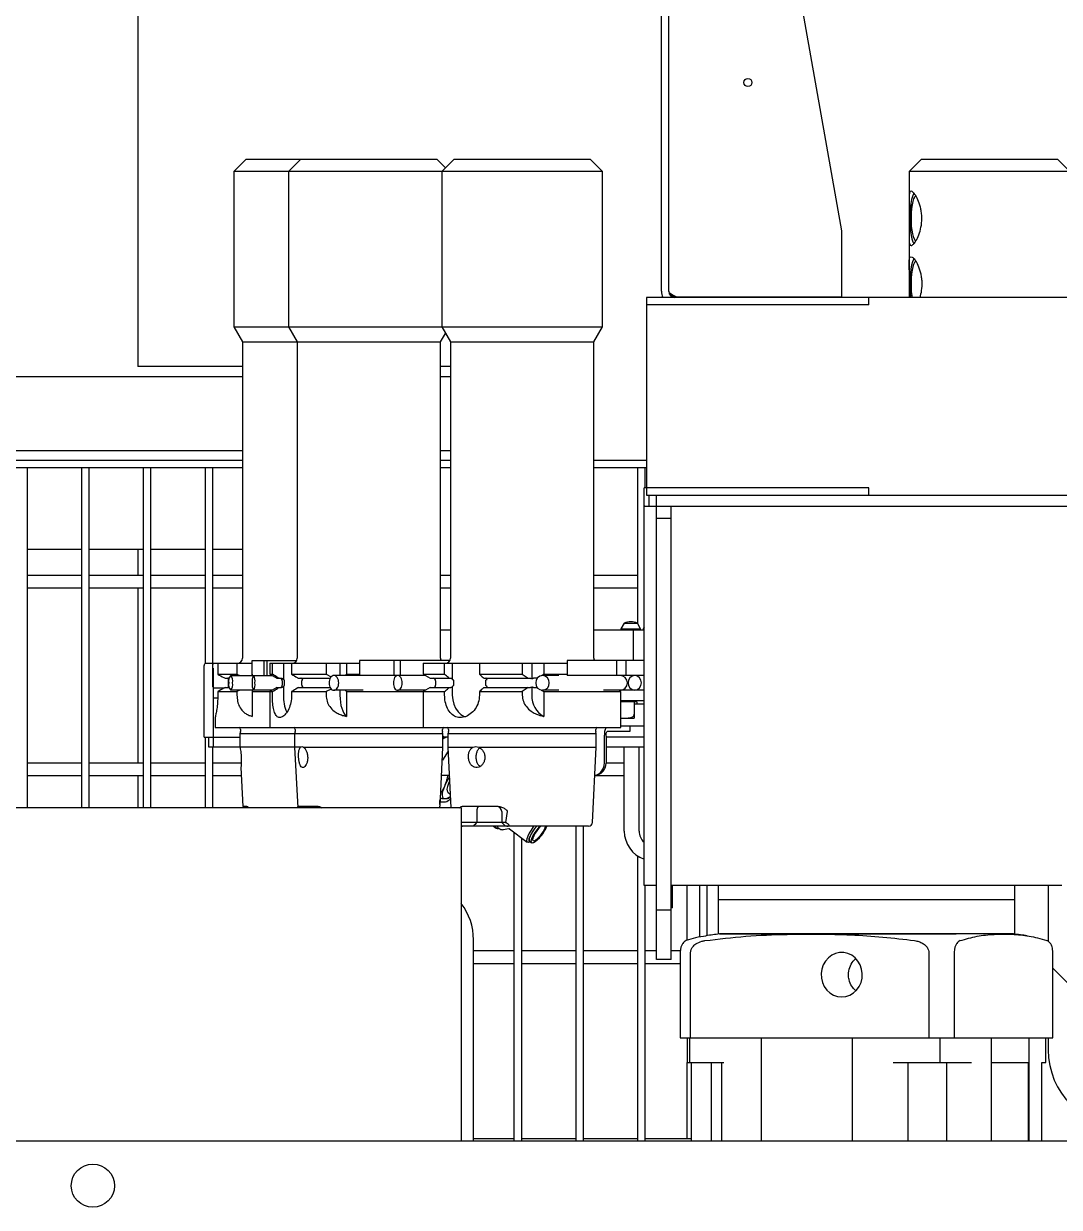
# Model space of a CAD drawing. Header units: inches. Extents: x -347369 to -260369, y 119522 to 149869.
# Drawn here: x -325103.1 to -324684.1, y 137090.4 to 137569.5 of the extents above; entities that cross this region are included whole.
import ezdxf

# ---------------------------------------------------------------- set-up
doc = ezdxf.new("R2010")
doc.units = ezdxf.units.IN
doc.header["$LTSCALE"] = 300
doc.layers.add('MACCHINA', color=40, linetype='Continuous')
doc.layers.add('QUOTE', color=7, linetype='Continuous')

# ---------------------------------------------------------------- blocks, each defined once
blk = doc.blocks.new('A$C27be3406')
at = {"layer": 'MACCHINA'}
for p, q in [((538.5, -1538.5), (538.5, -1282)), ((541.5, -1538.5), (541.5, -1282)), ((611.5, -1514), (576.89, -1317.7)), ((326.74, -1387.5), (326.74, -1569)), ((370.5, -1485), (365.5, -1490)), ((370.5, -1485), (447.63, -1485)), ((392.63, -1485), (387.63, -1490)), ((451.14, -1488.51), (447.63, -1485)), ((454.65, -1485), (449.65, -1490)), ((454.65, -1485), (509.65, -1485)), ((514.65, -1490), (509.65, -1485)), ((643.73, -1485), (638.73, -1490)), ((643.73, -1485), (698.73, -1485)), ((703.73, -1490), (698.73, -1485)), ((365.5, -1490), (365.5, -1552.94)), ((514.65, -1490), (365.5, -1490)), ((387.63, -1490), (387.63, -1552.94)), ((449.65, -1490), (449.65, -1552.94)), ((514.65, -1552.94), (514.65, -1490)), ((638.73, -1490), (638.73, -1541)), ((703.73, -1490), (638.73, -1490)), ((611.5, -1540.7), (611.5, -1514)), ((532.5, -1541), (532.5, -1621)), ((832.5, -1541), (532.5, -1541)), ((544.5, -1540.7), (611.5, -1540.7)), ((604.27, -1541), (604.27, -1540.7)), ((622.5, -1544), (622.5, -1541)), ((622.5, -1544), (532.5, -1544)), ((365.5, -1552.94), (369, -1559)), ((365.5, -1552.94), (514.65, -1552.94)), ((387.63, -1552.94), (391.13, -1559)), ((449.13, -1559), (451.14, -1555.52)), ((449.65, -1552.94), (453.15, -1559)), ((511.15, -1559), (514.65, -1552.94)), ((369, -1559), (369, -1687)), ((369, -1559), (449.13, -1559)), ((391.13, -1559), (391.13, -1687)), ((449.13, -1687), (449.13, -1559)), ((453.15, -1559), (453.15, -1687)), ((453.15, -1559), (511.15, -1559)), ((511.15, -1687), (511.15, -1559)), ((369, -1569), (326.74, -1569)), ((453.15, -1569), (449.13, -1569)), ((-116.5, -1573), (369, -1573)), ((449.13, -1573), (453.15, -1573)), ((-116.5, -1603), (369, -1603)), ((449.13, -1603), (453.15, -1603)), ((369, -1607), (-116.5, -1607)), ((453.15, -1607), (449.13, -1607)), ((532.5, -1607), (511.15, -1607)), ((369, -1610), (-116.5, -1610)), ((282, -1747.5), (282, -1610)), ((304, -1747.5), (304, -1610)), ((307, -1747.5), (307, -1610)), ((329, -1747.5), (329, -1610)), ((332, -1747.5), (332, -1610)), ((354, -1689.04), (354, -1610)), ((357, -1689), (357, -1610)), ((453.15, -1610), (449.13, -1610)), ((532.5, -1610), (511.15, -1610)), ((529, -1673.13), (529, -1610)), ((532, -1618), (532, -1610)), ((622.5, -1618), (531.5, -1618)), ((531.5, -1779), (531.5, -1618)), ((622.5, -1621), (622.5, -1618)), ((532.5, -1621), (832.5, -1621)), ((533.5, -1625.5), (533.5, -1621)), ((536.5, -1809), (536.5, -1621)), ((531.87, -1625.5), (531.5, -1625.56)), ((531.87, -1625.5), (711.13, -1625.5)), ((542.5, -1809), (542.5, -1625.5)), ((542.5, -1630.5), (536.5, -1630.5)), ((304, -1643), (282, -1643)), ((329, -1643), (307, -1643)), ((326.74, -1643), (326.74, -1653.5)), ((354, -1643), (332, -1643)), ((369, -1643), (357, -1643)), ((304, -1653.5), (282, -1653.5)), ((329, -1653.5), (307, -1653.5)), ((354, -1653.5), (332, -1653.5)), ((369, -1653.5), (357, -1653.5)), ((453.15, -1653.5), (449.13, -1653.5)), ((529, -1653.5), (511.15, -1653.5)), ((282, -1658.5), (304, -1658.5)), ((307, -1658.5), (329, -1658.5)), ((326.74, -1658.5), (326.74, -1729.5)), ((332, -1658.5), (354, -1658.5)), ((357, -1658.5), (369, -1658.5)), ((449.13, -1658.5), (453.15, -1658.5)), ((511.15, -1658.5), (529, -1658.5)), ((449.13, -1675.5), (453.15, -1675.5)), ((511.15, -1675.5), (531.5, -1675.5)), ((523.43, -1672.76), (522.11, -1675.05)), ((522.11, -1675.05), (522.11, -1675.5)), ((522.11, -1675.05), (530.11, -1675.05)), ((523.43, -1672.76), (528.79, -1672.76)), ((527.09, -1675.5), (527.09, -1688)), ((530.11, -1675.05), (528.79, -1672.76)), ((530.11, -1675.5), (530.11, -1675.05)), ((531.5, -1674.44), (531.15, -1675.05)), ((531.15, -1675.05), (531.15, -1675.5)), ((531.15, -1675.05), (531.5, -1675.05)), ((353.51, -1719), (353.51, -1691)), ((354.11, -1689), (373, -1689)), ((357.32, -1689), (356.84, -1689.5)), ((356.84, -1689.5), (356.84, -1698.5)), ((357.32, -1723), (357.32, -1691)), ((359.03, -1689), (359.03, -1693.48)), ((366.78, -1689), (366.78, -1693.48)), ((373, -1694), (373, -1688)), ((373, -1688), (390.87, -1688)), ((377.67, -1688), (377.67, -1694)), ((378.86, -1688), (378.86, -1694)), ((380.13, -1689), (380.13, -1693.48)), ((380.13, -1689), (416.36, -1689)), ((381.11, -1693.48), (381.11, -1689)), ((385.6, -1689), (385.6, -1695.57)), ((388.92, -1689), (388.92, -1693.48)), ((402.85, -1689), (402.85, -1693.48)), ((408.46, -1689), (408.46, -1694)), ((411.16, -1689), (411.16, -1693.48)), ((416.36, -1688), (416.36, -1694)), ((452.88, -1688), (416.36, -1688)), ((430.24, -1688), (430.24, -1694)), ((432.78, -1688), (432.78, -1694)), ((442.15, -1689), (442.15, -1693.48)), ((442.15, -1689), (500.35, -1689)), ((450.81, -1693.48), (450.81, -1689)), ((453.91, -1689), (453.91, -1695.57)), ((464.89, -1689), (464.89, -1693.48)), ((482.23, -1689), (482.23, -1693.48)), ((486.11, -1689), (486.11, -1695.36)), ((490.98, -1689), (490.98, -1693.48)), ((500.35, -1688), (500.35, -1694)), ((531.5, -1688), (500.35, -1688)), ((520.29, -1688), (520.29, -1694)), ((524.07, -1688), (524.07, -1694)), ((359.03, -1693.48), (366.78, -1693.48)), ((361.96, -1695.12), (363.67, -1695.12)), ((363.31, -1698.85), (363.31, -1695.15)), ((364.28, -1694), (381.03, -1694)), ((366.78, -1693.48), (367.96, -1694)), ((380.13, -1693.48), (382.98, -1695.12)), ((380.13, -1693.48), (381.11, -1693.48)), ((382.98, -1695.12), (384.82, -1695.12)), ((388.92, -1693.48), (402.85, -1693.48)), ((391.56, -1695.12), (404.47, -1695.12)), ((402.85, -1693.48), (404.97, -1694.52)), ((443.05, -1694), (406, -1694)), ((411.16, -1693.48), (416.36, -1693.48)), ((442.15, -1693.48), (445, -1695.12)), ((442.15, -1693.48), (450.81, -1693.48)), ((445, -1695.12), (453.38, -1695.12)), ((464.89, -1693.48), (482.23, -1693.48)), ((466.71, -1695.12), (485.55, -1695.12)), ((482.23, -1693.48), (484.56, -1695.12)), ((488.26, -1695.12), (486.82, -1695.12)), ((488.44, -1694.9), (488.05, -1695.12)), ((497.07, -1694), (490.41, -1694)), ((490.98, -1693.48), (500.35, -1693.48)), ((531.5, -1694), (500.35, -1694)), ((356.84, -1698.5), (357.32, -1699)), ((357.32, -1699), (361.73, -1699)), ((359.03, -1700.52), (359.03, -1702)), ((359.03, -1700.52), (366.78, -1700.52)), ((361.96, -1698.88), (363.67, -1698.88)), ((363.5, -1697), (363.5, -1696.99)), ((381.03, -1700), (364.28, -1700)), ((365.05, -1697), (365.05, -1696.99)), ((367.96, -1700), (366.78, -1700.52)), ((366.78, -1700.52), (366.78, -1702)), ((372.94, -1697), (372.94, -1696.99)), ((373, -1700.52), (373, -1710.56)), ((373, -1700.52), (381.11, -1700.52)), ((374.05, -1697), (374.05, -1696.99)), ((382.98, -1698.88), (380.13, -1700.52)), ((380.13, -1700.52), (380.13, -1715)), ((381.11, -1702), (381.11, -1700.52)), ((382.98, -1698.88), (384.82, -1698.88)), ((385.13, -1696.12), (385.13, -1697.88)), ((385.6, -1698.43), (385.6, -1702)), ((385.9, -1696.12), (385.9, -1697.88)), ((388.92, -1700.52), (388.92, -1702)), ((388.92, -1700.52), (402.85, -1700.52)), ((391.56, -1698.88), (404.47, -1698.88)), ((393.1, -1697.88), (393.1, -1696.12)), ((404.97, -1699.48), (402.85, -1700.52)), ((402.85, -1700.52), (402.85, -1702)), ((404.05, -1697), (404.05, -1696.99)), ((417.9, -1700), (406, -1700)), ((407.96, -1697), (407.96, -1696.99)), ((408.46, -1700), (408.46, -1702)), ((411.16, -1700.52), (411.16, -1710.56)), ((411.16, -1700.52), (450.81, -1700.52)), ((430.06, -1697), (430.06, -1696.99)), ((443.05, -1700), (431.84, -1700)), ((433.62, -1697), (433.62, -1696.99)), ((445, -1698.88), (442.15, -1700.52)), ((442.15, -1700.52), (442.15, -1715)), ((445, -1698.88), (453.38, -1698.88)), ((447.15, -1696.12), (447.15, -1697.88)), ((450.81, -1702), (450.81, -1700.52)), ((453.91, -1698.43), (453.91, -1702)), ((454.46, -1696.12), (454.46, -1697.88)), ((464.89, -1700.52), (464.89, -1702)), ((464.89, -1700.52), (482.23, -1700.52)), ((466.71, -1698.88), (485.55, -1698.88)), ((467.45, -1697.88), (467.45, -1696.12)), ((484.56, -1698.88), (482.23, -1700.52)), ((482.23, -1700.52), (482.23, -1702)), ((486.11, -1698.64), (486.11, -1702)), ((486.82, -1698.88), (488.26, -1698.88)), ((487.66, -1697), (487.66, -1696.99)), ((488.05, -1698.88), (488.47, -1699.11)), ((497.07, -1700), (490.41, -1700)), ((490.98, -1700.52), (490.98, -1710.56)), ((490.98, -1700.52), (522.15, -1700.52)), ((493.16, -1697), (493.16, -1696.99)), ((531.5, -1700), (515.14, -1700)), ((522.15, -1700.52), (521.25, -1700)), ((522.15, -1715), (522.15, -1700.52)), ((524.77, -1697), (524.77, -1696.99)), ((525.09, -1697), (525.09, -1696.99)), ((530.4, -1697), (530.4, -1696.99)), ((357.32, -1703), (359, -1703)), ((531.5, -1704.3), (522.15, -1704.3)), ((528.55, -1704.7), (522.15, -1704.7)), ((527.04, -1704.7), (527.04, -1704.3)), ((527.55, -1704.7), (527.55, -1709.63)), ((528.55, -1704.7), (528.55, -1705.5)), ((527.55, -1705.5), (531.5, -1705.5)), ((358, -1710.89), (358, -1715)), ((358, -1715), (522.15, -1715)), ((522.15, -1711.3), (527.08, -1711.3)), ((531.5, -1714.5), (522.15, -1714.5)), ((525.84, -1716.5), (525.84, -1714.5)), ((353.51, -1719), (367.99, -1719)), ((354, -1747.5), (354, -1719)), ((355.41, -1723), (355.41, -1719)), ((368.16, -1716.88), (367.99, -1717.5)), ((367.99, -1717.5), (367.99, -1722.76)), ((367.99, -1717.5), (450.14, -1717.5)), ((368.19, -1715.9), (368.19, -1716.62)), ((390.29, -1716.88), (390.13, -1717.5)), ((390.13, -1717.5), (390.13, -1723)), ((390.33, -1715.9), (390.33, -1716.62)), ((449.94, -1716.62), (449.94, -1715.9)), ((450.14, -1717.5), (449.97, -1716.88)), ((450.14, -1723), (450.14, -1717.5)), ((450.58, -1718.93), (450.14, -1718.61)), ((450.45, -1718.95), (450.14, -1719.01)), ((451.69, -1718.98), (450.91, -1719.12)), ((451.56, -1719), (451.09, -1719)), ((451.2, -1719.07), (451.19, -1719.06)), ((452.31, -1716.88), (452.14, -1717.5)), ((452.14, -1717.5), (452.14, -1723)), ((452.14, -1717.5), (512.16, -1717.5)), ((452.34, -1715.9), (452.34, -1716.62)), ((511.96, -1716.62), (511.96, -1715.9)), ((512.16, -1717.5), (511.99, -1716.88)), ((512.16, -1723), (512.16, -1717.5)), ((515.42, -1718.5), (515.42, -1729.5)), ((516.1, -1718.5), (516.1, -1729.5)), ((531.5, -1719), (516.1, -1719)), ((516.77, -1716.5), (525.84, -1716.5)), ((392.51, -1723), (355.41, -1723)), ((357, -1747.5), (357, -1723)), ((368, -1722.76), (368.03, -1723)), ((390.13, -1723), (391.35, -1747.5)), ((393.75, -1723), (450.14, -1723)), ((449.09, -1743.92), (450.14, -1723)), ((452.14, -1723), (453.37, -1747.5)), ((452.14, -1723), (462.34, -1723)), ((464.59, -1723), (512.16, -1723)), ((510.63, -1753.48), (512.16, -1723)), ((531.5, -1723), (516.1, -1723)), ((523.5, -1757), (523.5, -1723)), ((529.5, -1757), (529.5, -1723)), ((452.23, -1724.69), (449.88, -1728.26)), ((304, -1729.5), (282, -1729.5)), ((329, -1729.5), (307, -1729.5)), ((354, -1729.5), (332, -1729.5)), ((368.51, -1729.5), (357, -1729.5)), ((368.4, -1731.2), (369.2, -1747)), ((523.5, -1729.5), (516.1, -1729.5)), ((282, -1734.5), (304, -1734.5)), ((307, -1734.5), (329, -1734.5)), ((326.74, -1734.5), (326.74, -1747.5)), ((332, -1734.5), (354, -1734.5)), ((357, -1734.5), (368.57, -1734.5)), ((452.72, -1734.5), (449.56, -1734.5)), ((511.58, -1734.5), (523.5, -1734.5)), ((452.07, -1741.22), (453.09, -1741.98)), ((453.15, -1743.13), (452.78, -1743.44)), ((457.5, -1747.5), (217.08, -1747.5)), ((370.76, -1747), (369.2, -1747)), ((399.65, -1747), (391.53, -1747)), ((448.94, -1746.37), (448.94, -1745)), ((448.94, -1745.14), (451.18, -1745.14)), ((457.5, -1747.5), (457.5, -1882.5)), ((472.48, -1747), (457.85, -1747)), ((463.78, -1749), (463.78, -1753.5)), ((473.89, -1749), (473.89, -1753.5)), ((476.05, -1749), (475.45, -1753.48)), ((475.31, -1753.5), (457.5, -1753.5)), ((509.03, -1755), (457.5, -1755)), ((457.71, -1754.99), (458, -1755)), ((470.6, -1755), (471.65, -1755.78)), ((472.45, -1755.9), (472.76, -1755.84)), ((472.49, -1755.64), (473.1, -1756.1)), ((473.89, -1753.5), (475.39, -1755)), ((474.54, -1756.38), (476.85, -1755.94)), ((475.45, -1753.5), (475.45, -1753.48)), ((476.01, -1755), (476.25, -1754.99)), ((477.01, -1756.03), (484.23, -1761.4)), ((479, -1882.5), (479, -1757.51)), ((489.3, -1755), (488.94, -1755.38)), ((489.77, -1755), (488.96, -1755.81)), ((504, -1882.5), (504, -1755)), ((507, -1882.5), (507, -1755)), ((482, -1882.5), (482, -1759.74)), ((484.77, -1761.48), (485.5, -1761.34)), ((485.18, -1761.11), (485.95, -1761.69)), ((486.5, -1758.57), (486.76, -1758.45)), ((529, -1882.5), (529, -1767.09)), ((536.5, -1779), (531.5, -1779)), ((532, -1882.5), (532, -1779)), ((700.5, -1779), (542.5, -1779)), ((543, -1788), (543, -1779)), ((549, -1801.17), (549, -1779)), ((554, -1799.9), (554, -1779)), ((557, -1799.29), (557, -1779)), ((561.5, -1779), (561.5, -1798.1)), ((681.5, -1798.1), (681.5, -1779)), ((695, -1779), (695, -1801.56)), ((561.5, -1784.6), (681.5, -1784.6)), ((542.5, -1789), (536.5, -1789)), ((543, -1788), (542.5, -1788)), ((462.5, -1882.5), (462.5, -1800.97)), ((681, -1798.6), (562, -1798.6)), ((479, -1805.5), (462.5, -1805.5)), ((504, -1805.5), (482, -1805.5)), ((529, -1805.5), (507, -1805.5)), ((536.5, -1805.5), (532, -1805.5)), ((546.15, -1805.5), (542.5, -1805.5)), ((462.5, -1810.5), (479, -1810.5)), ((482, -1810.5), (504, -1810.5)), ((507, -1810.5), (529, -1810.5)), ((532, -1810.5), (546.11, -1810.5)), ((542.5, -1809), (536.5, -1809)), ((546.11, -1806.2), (546.11, -1840.6)), ((550.35, -1840.6), (550.35, -1806.2)), ((646.72, -1806.2), (646.72, -1840.6)), ((656.97, -1806.2), (656.97, -1840.6)), ((696.89, -1840.6), (696.89, -1806.2)), ((696.89, -1812.39), (730, -1845.5)), ((546.11, -1840.6), (696.89, -1840.6)), ((548.97, -1840.6), (548.97, -1850.6)), ((549.9, -1840.6), (549.9, -1850.6)), ((578.91, -1840.6), (578.91, -1882.5)), ((615.87, -1882.5), (615.87, -1840.6)), ((651.16, -1840.6), (651.16, -1850.6)), ((672.05, -1882.5), (672.05, -1840.6)), ((687.36, -1882.5), (687.36, -1840.6)), ((694.03, -1850.6), (694.03, -1840.6)), ((695, -1840.6), (695, -1845.5)), ((548.97, -1850.6), (563.79, -1850.6)), ((549, -1881.5), (549, -1850.6)), ((550.55, -1850.6), (550.55, -1882.5)), ((558.83, -1882.5), (558.83, -1850.6)), ((562.78, -1850.6), (562.78, -1882.5)), ((632.23, -1850.6), (664.03, -1850.6)), ((638.29, -1882.5), (638.29, -1850.6)), ((653.94, -1882.5), (653.94, -1850.6)), ((672.05, -1850.6), (687.36, -1850.6)), ((686.9, -1850.6), (686.9, -1882.5)), ((692.38, -1850.6), (694.03, -1850.6)), ((692.45, -1882.5), (692.45, -1850.6)), ((785.5, -1882.5), (272.51, -1882.5)), ((479, -1881.5), (462.5, -1881.5)), ((504, -1881.5), (482, -1881.5)), ((529, -1881.5), (507, -1881.5)), ((550.55, -1881.5), (532, -1881.5))]:
    blk.add_line(p, q, dxfattribs=at)
at = {"layer": 'MACCHINA', "flags": 128}
for points in [[(640.64, -1498.71), (640.44, -1499.09), (640.06, -1500.1), (639.73, -1501.4), (639.46, -1502.94), (639.25, -1504.68), (639.11, -1506.55), (639.05, -1508.51), (639.07, -1510.48), (639.17, -1512.4), (639.34, -1514.21), (639.58, -1515.86), (639.89, -1517.28), (640.24, -1518.44), (640.64, -1519.3), (640.67, -1519.35)], [(641.5, -1500), (641.3, -1500.05), (640.9, -1500.41), (640.53, -1501.13), (640.19, -1502.17), (639.91, -1503.49), (639.7, -1505.04), (639.56, -1506.74), (639.5, -1508.54), (639.52, -1510.36), (639.62, -1512.13), (639.8, -1513.76), (640.05, -1515.2), (640.35, -1516.39), (640.71, -1517.27), (641.09, -1517.82), (641.5, -1518)], [(640.64, -1525.21), (640.44, -1525.59), (640.06, -1526.6), (639.73, -1527.9), (639.46, -1529.44), (639.25, -1531.18), (639.11, -1533.05), (639.05, -1535.01), (639.07, -1536.98), (639.17, -1538.9), (639.34, -1540.71), (639.38, -1541)], [(641.5, -1526.5), (641.3, -1526.55), (640.9, -1526.91), (640.53, -1527.63), (640.19, -1528.67), (639.91, -1529.99), (639.7, -1531.54), (639.56, -1533.24), (639.5, -1535.04), (639.52, -1536.86), (639.62, -1538.63), (639.8, -1540.26), (639.91, -1541)], [(406, -1694), (405.62, -1694.06), (405.25, -1694.23), (404.91, -1694.5), (404.62, -1694.88), (404.37, -1695.33), (404.19, -1695.85), (404.08, -1696.41), (404.05, -1696.99)], [(407.96, -1696.99), (407.92, -1696.41), (407.81, -1695.85), (407.63, -1695.33), (407.39, -1694.88), (407.09, -1694.5), (406.75, -1694.23), (406.39, -1694.06), (406.01, -1694)], [(431.83, -1694), (431.49, -1694.06), (431.15, -1694.23), (430.85, -1694.5), (430.58, -1694.88), (430.36, -1695.33), (430.19, -1695.85), (430.09, -1696.41), (430.06, -1696.99)], [(433.62, -1696.99), (433.58, -1696.41), (433.48, -1695.85), (433.32, -1695.33), (433.1, -1694.88), (432.83, -1694.5), (432.52, -1694.23), (432.19, -1694.06), (431.84, -1694)], [(404.05, -1697), (404.08, -1697.59), (404.19, -1698.15), (404.37, -1698.67), (404.62, -1699.12), (404.91, -1699.5), (405.25, -1699.77), (405.62, -1699.94), (406, -1700)], [(406.01, -1700), (406.39, -1699.94), (406.75, -1699.77), (407.09, -1699.5), (407.39, -1699.12), (407.63, -1698.67), (407.81, -1698.15), (407.92, -1697.59), (407.96, -1697)], [(430.06, -1697), (430.09, -1697.59), (430.19, -1698.15), (430.36, -1698.67), (430.58, -1699.12), (430.85, -1699.5), (431.15, -1699.77), (431.49, -1699.94), (431.83, -1700)], [(431.84, -1700), (432.19, -1699.94), (432.52, -1699.77), (432.83, -1699.5), (433.1, -1699.12), (433.32, -1698.67), (433.48, -1698.15), (433.58, -1697.59), (433.62, -1697)], [(408.46, -1702), (408.5, -1703.41), (408.65, -1704.78), (408.88, -1706.09), (409.2, -1707.29), (409.6, -1708.37), (410.07, -1709.28), (410.59, -1710.02), (411.16, -1710.56)], [(453.91, -1702), (454.07, -1703.87), (454.52, -1705.66), (455.26, -1707.29), (456.24, -1708.69), (457.43, -1709.79), (458.78, -1710.56), (459.21, -1710.72)], [(451.19, -1719.06), (450.72, -1718.92), (450.14, -1719.03)], [(450.91, -1719.12), (450.49, -1719.25), (450.14, -1719.4)], [(516.1, -1718.5), (516.11, -1718.11), (516.15, -1717.73), (516.21, -1717.39), (516.29, -1717.09), (516.4, -1716.84), (516.51, -1716.65), (516.64, -1716.54), (516.77, -1716.5)], [(450.7, -1738.91), (450.29, -1739.98), (450, -1740.95), (449.84, -1741.8), (449.81, -1742.51), (449.91, -1743.08), (450.14, -1743.49), (450.49, -1743.74), (450.97, -1743.83)], [(452.83, -1736.71), (452.38, -1737.68), (451.93, -1738.93), (451.73, -1739.96), (451.77, -1740.73), (452.06, -1741.21), (452.07, -1741.22)], [(476.78, -1755.95), (476.83, -1755.94), (476.85, -1755.94)], [(486.94, -1755), (486.69, -1755.32), (485.79, -1756.59), (485.02, -1757.86), (484.44, -1759.05), (484.09, -1760.06), (483.99, -1760.84), (484.16, -1761.34), (484.57, -1761.5), (484.77, -1761.48)], [(487.93, -1755), (487.28, -1755.8), (486.47, -1756.94), (485.78, -1758.08), (485.26, -1759.15), (484.94, -1760.06), (484.86, -1760.76), (485.01, -1761.2), (485.38, -1761.35), (485.49, -1761.34)], [(488, -1755), (487.32, -1755.84), (486.53, -1756.94), (485.86, -1758.04), (485.36, -1759.07), (485.06, -1759.95), (484.98, -1760.63), (485.12, -1761.05), (485.18, -1761.11)], [(488.94, -1755.38), (488.09, -1756.41), (487.3, -1757.51), (486.63, -1758.62), (486.13, -1759.64), (485.83, -1760.53), (485.75, -1761.2), (485.89, -1761.63), (486.25, -1761.77), (486.8, -1761.63), (487.5, -1761.2), (488.31, -1760.53), (489.17, -1759.64)], [(488.96, -1755.81), (488.15, -1756.81), (487.43, -1757.87), (486.87, -1758.9), (486.52, -1759.79), (486.42, -1760.46), (486.57, -1760.84), (486.98, -1760.89), (487.58, -1760.62), (488.33, -1760.04), (489.15, -1759.21)], [(486.76, -1758.45), (486.88, -1758.37), (487.03, -1758.22), (487.18, -1758.04), (487.3, -1757.85), (487.38, -1757.68), (487.4, -1757.55), (487.38, -1757.5)], [(611.47, -1824.1), (613.15, -1823.92), (614.75, -1823.37), (616.22, -1822.49), (617.5, -1821.3), (618.53, -1819.86), (619.27, -1818.23), (619.69, -1816.46), (619.78, -1814.64), (619.52, -1812.84), (618.94, -1811.14), (618.05, -1809.59), (616.89, -1808.27), (615.51, -1807.23), (613.96, -1806.51), (612.31, -1806.15), (610.63, -1806.15), (608.98, -1806.51), (607.44, -1807.23), (606.06, -1808.27), (604.9, -1809.59), (604.01, -1811.14), (603.42, -1812.84), (603.17, -1814.64), (603.25, -1816.46), (603.68, -1818.23), (604.42, -1819.86), (605.45, -1821.3), (606.72, -1822.49), (608.19, -1823.37), (609.8, -1823.92), (611.47, -1824.1)]]:
    blk.add_lwpolyline(points, dxfattribs=at)
at = {"layer": 'MACCHINA'}
for centre, radius in [((573.5, -1454), 1.65), ((308.5, -1900.5), 8.75)]:
    blk.add_circle(centre, radius, dxfattribs=at)
for centre, radius, start, end in [((544, -1538.5), 5.5, 180, 207.0357), ((544, -1538.5), 2.5, 180, 270), ((526.11, -1680.3), 8, 70.4249, 109.5751), ((367, -1687), 2, 270, 0), ((389.13, -1687), 2, 270, 0), ((451.13, -1687), 2, 180, 210), ((451.15, -1687), 2, 270, 0), ((513.15, -1687), 2, 180, 210), ((366.97, -1696.3), 3.54, 139.6093, 191.3691), ((361.58, -1696.3), 3.54, 348.6309, 40.3907), ((377.38, -1696.27), 4.5, 149.6998, 189.2368), ((369.61, -1696.27), 4.5, 350.7632, 30.3002), ((384.13, -1696.12), 1, 0, 90), ((446.15, -1696.12), 1, 0, 90), ((490.54, -1696.88), 2.88, 92.6014, 182.3842), ((490.28, -1696.88), 2.88, 357.6158, 87.3986), ((521.78, -1696.99), 2.99, 0, 90), ((527.92, -1696.83), 2.84, 93.7364, 183.3029), ((527.56, -1696.83), 2.84, 356.6971, 86.2636), ((366.97, -1697.7), 3.54, 168.6309, 220.3907), ((361.58, -1697.7), 3.54, 319.6093, 11.3691), ((377.38, -1697.73), 4.5, 170.7632, 210.3002), ((369.61, -1697.73), 4.5, 329.6998, 9.2368), ((384.13, -1697.88), 1, 270, 0), ((446.15, -1697.88), 1, 270, 0), ((490.54, -1697.12), 2.88, 177.6158, 267.3986), ((490.28, -1697.12), 2.88, 272.6014, 2.3842), ((521.78, -1697), 2.99, 270, 0), ((527.92, -1697.17), 2.84, 176.6971, 266.2636), ((527.56, -1697.17), 2.84, 273.7364, 3.3029), ((400.5, -1702.58), 14.91, 177.7754, 204.8077), ((495.15, -1702.53), 9.06, 176.6749, 242.5583), ((367.19, -1715.9), 1, 0, 64.1581), ((389.33, -1715.9), 1, 0, 64.1581), ((450.94, -1715.9), 1, 115.8419, 180), ((451.34, -1715.9), 1, 0, 64.1581), ((512.96, -1715.9), 1, 115.8419, 180), ((522.53, -1718.1), 7.12, 154.2277, 183.2563), ((527.08, -1709.63), 1.67, 270, 282.5509), ((367.19, -1716.62), 1, 345, 0), ((389.33, -1716.62), 1, 345, 0), ((450.94, -1716.62), 1, 180, 195), ((452.25, -1722.31), 3.35, 91.8387, 129.019), ((451.34, -1716.62), 1, 345, 0), ((512.96, -1716.62), 1, 180, 195), ((510.52, -1729.62), 4.91, 282.5762, 1.4482), ((511.23, -1729.64), 4.87, 274.1339, 1.6309), ((478.15, -1750.85), 29.94, 148.0584, 156.4994), ((450.36, -1738.96), 4.91, 277.1355, 304.6576), ((450.94, -1745), 2, 161.5048, 180), ((449.96, -1740.87), 4.44, 285.9477, 316.742), ((471.89, -1749), 2, 0, 90), ((472.2, -1755.03), 0.907, 178.208, 285.8331), ((473.06, -1754.95), 0.895, 183.0186, 230.0207), ((482, -1752.11), 10.08, 315.1746, 343.3177), ((478.31, -1749.46), 14.9, 316.8577, 338.1541), ((509.03, -1753.4), 1.6, 270, 357.1319), ((535.5, -1757), 12, 180, 250.5288), ((535.5, -1757), 6, 180, 228.1897), ((438.5, -1800.97), 24, 0, 37.6585), ((583.94, -1977.26), 180, 97, 98.7542), ((562, -1798.1), 0.5, 180, 270), ((681, -1798.1), 0.5, 270, 0), ((659.06, -1977.26), 180, 81.2445, 83), ((726.5, -1845.5), 31.5, 180, 0)]:
    blk.add_arc(centre, radius, start, end, dxfattribs=at)
for centre, major_axis, ratio, start_param, end_param in [((471.07, -1759.66), (21.81, 23.69), 0.296023, 1.583409, 1.646046), ((477.77, -1757.38), (3.51, -3.51), 0.471343, 2.654511, 2.701133)]:
    blk.add_ellipse(centre, major_axis=major_axis, ratio=ratio, start_param=start_param, end_param=end_param, dxfattribs=at)
for points, knots in [([(639.55, -1520), (639.32, -1519.89), (638.86, -1519.66), (638.7, -1517.88), (638.77, -1515.66), (638.87, -1513.49), (638.96, -1511.14), (638.99, -1508.04), (638.87, -1504.53), (638.72, -1501.5), (638.73, -1499.58), (638.92, -1498.56), (639.26, -1497.95), (639.95, -1497.96), (641.09, -1499.13), (642.35, -1501.33), (643.24, -1503.9), (643.7, -1506.27), (643.93, -1508.7), (643.78, -1511.74), (642.98, -1515.04), (641.81, -1517.74), (640.5, -1519.63), (639.86, -1519.88), (639.55, -1520)], [0, 0, 0, 0, 0.051629, 0.103195, 0.156425, 0.183504, 0.211423, 0.264293, 0.314682, 0.365923, 0.419924, 0.446873, 0.474675, 0.526776, 0.577333, 0.62926, 0.683613, 0.71041, 0.73807, 0.789439, 0.839799, 0.892423, 0.947164, 1, 1, 1, 1]), ([(638.82, -1541), (638.84, -1540.67), (638.87, -1539.78), (638.96, -1537.63), (638.99, -1534.55), (638.87, -1531.03), (638.72, -1528), (638.73, -1526.08), (638.92, -1525.06), (639.26, -1524.45), (639.95, -1524.46), (641.09, -1525.63), (642.35, -1527.83), (643.24, -1530.4), (643.7, -1532.77), (643.93, -1535.19), (643.81, -1538.13), (643.27, -1540.09), (643.03, -1541)], [0, 0, 0, 0, 0.0254163, 0.0672663, 0.1465189, 0.2220525, 0.2988648, 0.3798118, 0.4202088, 0.4618847, 0.5399853, 0.6157702, 0.693609, 0.7750858, 0.815254, 0.8567168, 0.9337208, 1, 1, 1, 1]), ([(544.5, -1540.7), (544.13, -1540.53), (543.38, -1540.18), (542.42, -1539.66), (541.74, -1539.13), (541.51, -1538.75), (541.5, -1538.54), (541.5, -1538.5)], [0, 0, 0, 0, 0.237236, 0.474472, 0.711611, 0.948751, 1, 1, 1, 1]), ([(544.5, -1540.7), (543.79, -1540.54), (542.94, -1540.35), (542.24, -1540.16), (542.13, -1540.13)], [0, 0, 0, 0, 0.844219, 1, 1, 1, 1]), ([(353.51, -1691), (353.51, -1690.78), (353.53, -1690.33), (353.63, -1689.73), (353.78, -1689.27), (353.95, -1689.03), (354.07, -1689.01), (354.11, -1689)], [0, 0, 0, 0, 0.214693, 0.429385, 0.644078, 0.858768, 1, 1, 1, 1]), ([(359.03, -1693.48), (359.83, -1693.93), (360.81, -1694.48), (361.79, -1695.03), (361.96, -1695.12)], [0, 0, 0, 0, 0.826757, 1, 1, 1, 1]), ([(363.66, -1695.27), (363.59, -1695.23), (363.43, -1695.14), (363.25, -1695.13), (363.14, -1695.12)], [0, 0, 0, 0, 0.43056, 1, 1, 1, 1]), ([(373, -1693.48), (373, -1693.6), (373, -1693.78), (373, -1693.95), (373, -1694)], [0, 0, 0, 0, 0.690086, 1, 1, 1, 1]), ([(383.75, -1695.12), (383.6, -1695.03), (382.72, -1694.48), (381.84, -1693.93), (381.11, -1693.48)], [0, 0, 0, 0, 0.1732425, 1, 1, 1, 1]), ([(384.82, -1695.12), (384.93, -1695.14), (385.14, -1695.16), (385.42, -1695.33), (385.54, -1695.49), (385.6, -1695.57)], [0, 0, 0, 0, 0.356899, 0.713972, 1, 1, 1, 1]), ([(385.6, -1695.57), (385.66, -1695.63), (385.74, -1695.71), (385.84, -1695.86), (385.88, -1695.97), (385.9, -1696.07), (385.9, -1696.11), (385.9, -1696.12)], [0, 0, 0, 0, 0.498774, 0.677622, 0.857953, 0.955002, 1, 1, 1, 1]), ([(388.92, -1693.48), (389.65, -1693.93), (390.53, -1694.48), (391.41, -1695.03), (391.56, -1695.12)], [0, 0, 0, 0, 0.8267575, 1, 1, 1, 1]), ([(393.41, -1695.57), (393.34, -1695.48), (393.2, -1695.3), (392.92, -1695.15), (392.73, -1695.13), (392.63, -1695.12)], [0, 0, 0, 0, 0.344926, 0.689526, 1, 1, 1, 1]), ([(393.1, -1696.12), (393.11, -1696.09), (393.11, -1696.02), (393.15, -1695.89), (393.25, -1695.72), (393.34, -1695.63), (393.41, -1695.57)], [0, 0, 0, 0, 0.107525, 0.240648, 0.490039, 1, 1, 1, 1]), ([(411.16, -1693.48), (411.04, -1693.6), (410.87, -1693.78), (410.7, -1693.95), (410.65, -1694)], [0, 0, 0, 0, 0.690086, 1, 1, 1, 1]), ([(452.64, -1695.12), (452.54, -1695.03), (451.93, -1694.48), (451.32, -1693.93), (450.81, -1693.48)], [0, 0, 0, 0, 0.1732425, 1, 1, 1, 1]), ([(453.38, -1695.12), (453.45, -1695.14), (453.6, -1695.16), (453.79, -1695.33), (453.88, -1695.49), (453.91, -1695.57)], [0, 0, 0, 0, 0.356899, 0.713972, 1, 1, 1, 1]), ([(453.91, -1695.57), (454.03, -1695.63), (454.18, -1695.71), (454.35, -1695.86), (454.43, -1695.97), (454.45, -1696.07), (454.46, -1696.11), (454.46, -1696.12)], [0, 0, 0, 0, 0.498774, 0.677622, 0.857953, 0.955002, 1, 1, 1, 1]), ([(464.89, -1693.48), (465.39, -1693.93), (466, -1694.48), (466.61, -1695.03), (466.71, -1695.12)], [0, 0, 0, 0, 0.826757, 1, 1, 1, 1]), ([(467.99, -1695.57), (467.94, -1695.48), (467.85, -1695.3), (467.65, -1695.15), (467.52, -1695.13), (467.45, -1695.12)], [0, 0, 0, 0, 0.344926, 0.689526, 1, 1, 1, 1]), ([(467.45, -1696.12), (467.45, -1696.09), (467.46, -1696.02), (467.53, -1695.89), (467.7, -1695.72), (467.87, -1695.63), (467.99, -1695.57)], [0, 0, 0, 0, 0.107525, 0.240648, 0.490039, 1, 1, 1, 1]), ([(485.55, -1695.12), (485.68, -1695.14), (485.88, -1695.17), (486.05, -1695.31), (486.11, -1695.36)], [0, 0, 0, 0, 0.676327, 1, 1, 1, 1]), ([(486.11, -1695.36), (486.23, -1695.29), (486.45, -1695.15), (486.7, -1695.13), (486.82, -1695.12)], [0, 0, 0, 0, 0.53778, 1, 1, 1, 1]), ([(490.98, -1693.48), (490.77, -1693.6), (490.39, -1693.82), (490, -1694.03), (489.83, -1694.13)], [0, 0, 0, 0, 0.553487, 1, 1, 1, 1]), ([(361.96, -1698.88), (361.79, -1698.97), (360.81, -1699.52), (359.83, -1700.07), (359.03, -1700.52)], [0, 0, 0, 0, 0.173243, 1, 1, 1, 1]), ([(363.14, -1698.88), (363.26, -1698.87), (363.45, -1698.86), (363.6, -1698.76), (363.66, -1698.72)], [0, 0, 0, 0, 0.654818, 1, 1, 1, 1]), ([(373, -1700), (373, -1700.05), (373, -1700.22), (373, -1700.4), (373, -1700.52)], [0, 0, 0, 0, 0.309914, 1, 1, 1, 1]), ([(381.11, -1700.52), (381.84, -1700.07), (382.72, -1699.52), (383.6, -1698.97), (383.75, -1698.88)], [0, 0, 0, 0, 0.826757, 1, 1, 1, 1]), ([(385.6, -1698.43), (385.53, -1698.52), (385.39, -1698.7), (385.11, -1698.85), (384.92, -1698.87), (384.82, -1698.88)], [0, 0, 0, 0, 0.344926, 0.689526, 1, 1, 1, 1]), ([(385.9, -1697.88), (385.89, -1697.91), (385.89, -1697.98), (385.85, -1698.11), (385.75, -1698.28), (385.66, -1698.37), (385.6, -1698.43)], [0, 0, 0, 0, 0.107525, 0.240648, 0.490039, 1, 1, 1, 1]), ([(391.56, -1698.88), (391.41, -1698.97), (390.53, -1699.52), (389.65, -1700.07), (388.92, -1700.52)], [0, 0, 0, 0, 0.173243, 1, 1, 1, 1]), ([(392.63, -1698.88), (392.74, -1698.86), (392.95, -1698.84), (393.23, -1698.67), (393.35, -1698.51), (393.41, -1698.43)], [0, 0, 0, 0, 0.356899, 0.713972, 1, 1, 1, 1]), ([(393.41, -1698.43), (393.34, -1698.37), (393.26, -1698.29), (393.16, -1698.14), (393.12, -1698.03), (393.11, -1697.93), (393.1, -1697.89), (393.1, -1697.88)], [0, 0, 0, 0, 0.498774, 0.677622, 0.857953, 0.955002, 1, 1, 1, 1]), ([(410.65, -1700), (410.7, -1700.05), (410.87, -1700.22), (411.04, -1700.4), (411.16, -1700.52)], [0, 0, 0, 0, 0.309914, 1, 1, 1, 1]), ([(450.81, -1700.52), (451.32, -1700.07), (451.93, -1699.52), (452.54, -1698.97), (452.64, -1698.88)], [0, 0, 0, 0, 0.8267575, 1, 1, 1, 1]), ([(453.91, -1698.43), (453.87, -1698.52), (453.77, -1698.7), (453.58, -1698.85), (453.45, -1698.87), (453.38, -1698.88)], [0, 0, 0, 0, 0.344926, 0.689526, 1, 1, 1, 1]), ([(454.46, -1697.88), (454.45, -1697.91), (454.45, -1697.98), (454.37, -1698.11), (454.2, -1698.28), (454.03, -1698.37), (453.91, -1698.43)], [0, 0, 0, 0, 0.107525, 0.240648, 0.490039, 1, 1, 1, 1]), ([(466.71, -1698.88), (466.61, -1698.97), (466, -1699.52), (465.39, -1700.07), (464.89, -1700.52)], [0, 0, 0, 0, 0.1732425, 1, 1, 1, 1]), ([(467.99, -1698.43), (467.88, -1698.37), (467.72, -1698.29), (467.55, -1698.14), (467.48, -1698.03), (467.45, -1697.93), (467.45, -1697.89), (467.45, -1697.88)], [0, 0, 0, 0, 0.498774, 0.677622, 0.857953, 0.955002, 1, 1, 1, 1]), ([(467.45, -1698.88), (467.53, -1698.86), (467.68, -1698.84), (467.86, -1698.67), (467.95, -1698.51), (467.99, -1698.43)], [0, 0, 0, 0, 0.356899, 0.713972, 1, 1, 1, 1]), ([(486.11, -1698.64), (486.01, -1698.71), (485.83, -1698.85), (485.64, -1698.87), (485.55, -1698.88)], [0, 0, 0, 0, 0.53778, 1, 1, 1, 1]), ([(486.82, -1698.88), (486.65, -1698.86), (486.4, -1698.83), (486.18, -1698.69), (486.11, -1698.64)], [0, 0, 0, 0, 0.676327, 1, 1, 1, 1]), ([(489.86, -1699.89), (490.02, -1699.98), (490.4, -1700.19), (490.77, -1700.4), (490.98, -1700.52)], [0, 0, 0, 0, 0.4321057, 1, 1, 1, 1]), ([(359.03, -1702), (359, -1703), (358.96, -1704.99), (358.64, -1707.66), (358.29, -1709.69), (358.03, -1710.88), (358.03, -1710.89), (358.02, -1710.89)], [0, 0, 0, 0, 0.211117, 0.422103, 0.636476, 0.853193, 1, 1, 1, 1]), ([(366.78, -1702), (366.83, -1702.83), (366.94, -1704.5), (367.79, -1706.73), (368.96, -1708.35), (370.31, -1709.45), (371.62, -1710.15), (372.56, -1710.43), (373, -1710.56)], [0, 0, 0, 0, 0.18723, 0.374026, 0.570271, 0.718612, 0.867182, 1, 1, 1, 1]), ([(388.92, -1702), (388.86, -1703), (388.74, -1704.99), (387.79, -1707.66), (386.5, -1709.72), (385.03, -1710.92), (383.66, -1711.12), (382.56, -1710.31), (381.78, -1708.61), (381.3, -1706.15), (381.13, -1703.79), (381.12, -1702.39), (381.11, -1702)], [0, 0, 0, 0, 0.105506, 0.2109465, 0.3180797, 0.4263841, 0.5328826, 0.6374805, 0.7429003, 0.8506343, 0.9586946, 1, 1, 1, 1]), ([(402.85, -1702), (402.93, -1702.83), (403.08, -1704.5), (404.3, -1706.73), (405.91, -1708.35), (407.71, -1709.45), (409.42, -1710.15), (410.6, -1710.43), (411.16, -1710.56)], [0, 0, 0, 0, 0.18723, 0.374026, 0.570271, 0.718612, 0.867182, 1, 1, 1, 1]), ([(464.89, -1702), (464.8, -1703), (464.62, -1704.99), (463.24, -1707.66), (461.26, -1709.72), (458.88, -1710.92), (456.46, -1711.12), (454.29, -1710.31), (452.54, -1708.61), (451.34, -1706.15), (450.86, -1703.79), (450.82, -1702.39), (450.81, -1702)], [0, 0, 0, 0, 0.105506, 0.210946, 0.31808, 0.426384, 0.532883, 0.63748, 0.7429, 0.850634, 0.958695, 1, 1, 1, 1]), ([(482.23, -1702), (482.31, -1702.83), (482.49, -1704.5), (483.82, -1706.73), (485.57, -1708.35), (487.46, -1709.45), (489.22, -1710.15), (490.41, -1710.43), (490.98, -1710.56)], [0, 0, 0, 0, 0.18723, 0.374026, 0.570271, 0.718612, 0.867182, 1, 1, 1, 1]), ([(522.15, -1711.22), (522.55, -1711.24), (523.43, -1711.27), (524.78, -1711.26), (525.95, -1711.1), (526.81, -1710.75), (527.26, -1710.41), (527.49, -1710.01), (527.54, -1709.77), (527.54, -1709.65), (527.55, -1709.63)], [0, 0, 0, 0, 0.201929, 0.443139, 0.682934, 0.789602, 0.897409, 0.94583, 0.994634, 1, 1, 1, 1]), ([(527.55, -1709.63), (527.54, -1709.73), (527.54, -1709.93), (527.54, -1710.25), (527.53, -1710.62), (527.51, -1711.12), (527.47, -1711.27), (527.45, -1711.23), (527.44, -1711.22)], [0, 0, 0, 0, 0.055045, 0.109876, 0.19948, 0.35286, 0.79577, 1, 1, 1, 1]), ([(368.03, -1723), (368.07, -1723.21), (368.14, -1723.62), (368.31, -1724.74), (368.45, -1726.08), (368.53, -1727.54), (368.54, -1728.93), (368.5, -1730.1), (368.44, -1730.9), (368.4, -1731.28), (368.41, -1731.21), (368.41, -1731.2)], [0, 0, 0, 0, 0.120777, 0.241557, 0.363246, 0.48432, 0.603953, 0.723268, 0.843362, 0.963874, 1, 1, 1, 1]), ([(393.75, -1723), (393.97, -1723.21), (394.42, -1723.62), (394.98, -1724.74), (395.35, -1726.08), (395.45, -1727.54), (395.28, -1728.93), (394.87, -1730.1), (394.3, -1730.92), (393.66, -1731.31), (393.04, -1731.21), (392.5, -1730.64), (392.09, -1729.66), (391.82, -1728.38), (391.68, -1726.95), (391.7, -1725.53), (391.86, -1724.28), (392.15, -1723.42), (392.41, -1723.12), (392.51, -1723)], [0, 0, 0, 0, 0.060393, 0.120786, 0.181635, 0.242176, 0.301997, 0.361658, 0.421709, 0.481969, 0.542027, 0.601967, 0.662119, 0.722363, 0.782257, 0.841884, 0.901927, 0.96267, 1, 1, 1, 1]), ([(392.51, -1723), (392.69, -1722.88), (393.08, -1722.63), (393.52, -1722.87), (393.75, -1723)], [0, 0, 0, 0, 0.485289, 1, 1, 1, 1]), ([(464.59, -1723), (464.95, -1723.21), (465.67, -1723.62), (466.52, -1724.74), (467.04, -1726.08), (467.14, -1727.54), (466.82, -1728.93), (466.12, -1730.1), (465.16, -1730.92), (464.04, -1731.31), (462.91, -1731.21), (461.9, -1730.64), (461.1, -1729.66), (460.58, -1728.38), (460.38, -1726.95), (460.51, -1725.53), (460.97, -1724.28), (461.62, -1723.42), (462.14, -1723.12), (462.34, -1723)], [0, 0, 0, 0, 0.060393, 0.120786, 0.181635, 0.242176, 0.301997, 0.361658, 0.421709, 0.481969, 0.542027, 0.601967, 0.662119, 0.722363, 0.782257, 0.841884, 0.901927, 0.96267, 1, 1, 1, 1]), ([(462.34, -1723), (462.69, -1722.88), (463.42, -1722.63), (464.19, -1722.87), (464.59, -1723)], [0, 0, 0, 0, 0.485289, 1, 1, 1, 1]), ([(465.06, -1723.32), (464.88, -1723.43), (464.4, -1723.76), (463.85, -1724.75), (463.48, -1726.08), (463.43, -1727.53), (463.72, -1728.91), (464.28, -1730.09), (464.87, -1730.58), (465.16, -1730.82)], [0, 0, 0, 0, 0.084718, 0.238598, 0.392994, 0.545822, 0.697097, 0.849252, 1, 1, 1, 1]), ([(450.7, -1738.91), (450.34, -1739.72), (449.89, -1740.72), (449.31, -1741.6), (449.2, -1741.76)], [0, 0, 0, 0, 0.812662, 1, 1, 1, 1]), ([(452.03, -1734.5), (451.9, -1735.12), (451.56, -1736.67), (451.02, -1738.07), (450.7, -1738.91)], [0, 0, 0, 0, 0.4051655, 1, 1, 1, 1]), ([(449.11, -1743.62), (449.29, -1743.66), (450, -1743.8), (450.56, -1743.81), (450.97, -1743.83)], [0, 0, 0, 0, 0.263926, 1, 1, 1, 1]), ([(450.97, -1743.83), (451.33, -1743.81), (452.06, -1743.77), (452.54, -1743.55), (452.78, -1743.44)], [0, 0, 0, 0, 0.4977806, 1, 1, 1, 1]), ([(370.76, -1747), (370.93, -1747.03), (371.17, -1747.08), (371.43, -1747.41), (371.5, -1747.5)], [0, 0, 0, 0, 0.716836, 1, 1, 1, 1]), ([(391.4, -1747.5), (391.41, -1747.32), (391.43, -1747.04), (391.5, -1747.01), (391.53, -1747)], [0, 0, 0, 0, 0.646511, 1, 1, 1, 1]), ([(399.4, -1747), (399.36, -1747.03), (399.29, -1747.08), (399.24, -1747.3), (399.22, -1747.49), (399.22, -1747.5)], [0, 0, 0, 0, 0.490663, 0.981319, 1, 1, 1, 1]), ([(399.65, -1747), (400.01, -1747.03), (400.51, -1747.08), (400.99, -1747.41), (401.12, -1747.5)], [0, 0, 0, 0, 0.716836, 1, 1, 1, 1]), ([(448.85, -1745), (448.85, -1744.99), (448.85, -1744.96), (448.85, -1744.91), (448.85, -1744.86), (448.86, -1744.8), (448.87, -1744.7), (448.93, -1744.52), (448.99, -1744.41), (449.02, -1744.4), (449.03, -1744.39)], [0, 0, 0, 0, 0.020529, 0.043058, 0.065686, 0.091853, 0.13475, 0.253471, 0.672803, 1, 1, 1, 1]), ([(448.94, -1746.28), (448.93, -1746.26), (448.91, -1746.21), (448.88, -1745.77), (448.86, -1745.29), (448.85, -1745)], [0, 0, 0, 0, 0.228087, 0.525699, 1, 1, 1, 1]), ([(448.9, -1747.5), (448.91, -1747.45), (448.92, -1747.25), (448.93, -1746.98), (448.94, -1746.67), (448.94, -1746.47), (448.94, -1746.34), (448.94, -1746.29), (448.94, -1746.29), (448.94, -1746.28)], [0, 0, 0, 0, 0.113303, 0.398533, 0.595319, 0.797795, 0.880287, 0.950826, 1, 1, 1, 1]), ([(449.03, -1744.39), (449.04, -1744.39), (449.05, -1744.38), (449.07, -1744.21), (449.08, -1744.02), (449.08, -1743.92)], [0, 0, 0, 0, 0.080777, 0.505435, 1, 1, 1, 1]), ([(456.89, -1747.5), (457.08, -1747.32), (457.36, -1747.04), (457.72, -1747.01), (457.85, -1747)], [0, 0, 0, 0, 0.646511, 1, 1, 1, 1]), ([(464.9, -1747), (464.76, -1747.02), (464.48, -1747.07), (464.14, -1747.45), (463.9, -1747.99), (463.79, -1748.55), (463.78, -1748.89), (463.78, -1749)], [0, 0, 0, 0, 0.228575, 0.457147, 0.684259, 0.899298, 1, 1, 1, 1]), ([(472.48, -1747), (472.95, -1747.05), (473.91, -1747.16), (474.95, -1747.7), (475.6, -1748.19), (475.88, -1748.46), (476.03, -1748.71), (476.06, -1748.87), (476.05, -1748.96), (476.05, -1749)], [0, 0, 0, 0, 0.332746, 0.679128, 0.782412, 0.890666, 0.936867, 0.975913, 1, 1, 1, 1]), ([(473.16, -1756.09), (473.25, -1756.17), (473.53, -1756.38), (474.1, -1756.45), (474.5, -1756.38), (474.69, -1756.34)], [0, 0, 0, 0, 0.2077083, 0.6113298, 1, 1, 1, 1]), ([(476.25, -1754.99), (476.45, -1754.96), (476.7, -1754.93), (476.87, -1754.77), (476.9, -1754.64), (476.84, -1754.48), (476.69, -1754.29), (476.36, -1754), (475.92, -1753.73), (475.57, -1753.57), (475.45, -1753.5)], [0, 0, 0, 0, 0.250171, 0.320836, 0.392174, 0.455426, 0.527415, 0.641314, 0.867662, 1, 1, 1, 1]), ([(476.83, -1755.94), (476.82, -1755.94), (476.77, -1755.95), (476.95, -1755.96), (476.99, -1756.02), (476.99, -1756.02)], [0, 0, 0, 0, 0.132731, 0.975684, 1, 1, 1, 1]), ([(556.56, -1799.46), (555.13, -1799.66), (552.44, -1800.04), (549.76, -1800.91), (548.49, -1801.31)], [0, 0, 0, 0, 0.528109, 1, 1, 1, 1]), ([(556.11, -1801.31), (561.63, -1800.65), (572.68, -1799.33), (588.08, -1798.72), (602.25, -1798.6), (615.16, -1798.94), (628.09, -1799.71), (636.67, -1800.78), (640.96, -1801.31)], [0, 0, 0, 0, 0.195653, 0.391944, 0.543576, 0.695206, 0.847614, 1, 1, 1, 1]), ([(562.06, -1798.6), (562.07, -1798.6), (562.09, -1798.6), (562.84, -1798.6), (564.3, -1798.6), (566.68, -1798.6), (570.07, -1798.6), (574.18, -1798.6), (579, -1798.6), (584.57, -1798.6), (590.41, -1798.6), (595.09, -1798.6), (597.67, -1798.6), (598.38, -1798.6)], [0, 0, 0, 0, 0.0644531, 0.1507329, 0.2370051, 0.347368, 0.4547133, 0.5588265, 0.6629464, 0.7702916, 0.8806478, 0.9669276, 1, 1, 1, 1]), ([(612.66, -1798.6), (613.02, -1798.6), (615.39, -1798.6), (619.86, -1798.6), (625.96, -1798.6), (631.97, -1798.6), (638.38, -1798.6), (645.04, -1798.6), (651.75, -1798.6), (655.75, -1798.6), (657.72, -1798.6)], [0, 0, 0, 0, 0.022749, 0.151495, 0.279556, 0.40529, 0.531014, 0.691844, 0.848275, 1, 1, 1, 1]), ([(659.36, -1801.31), (661.65, -1800.65), (666.22, -1799.33), (672.09, -1798.77), (677.96, -1798.6), (683.83, -1798.88), (689.69, -1799.81), (693.24, -1800.92), (694.51, -1801.31)], [0, 0, 0, 0, 0.195945, 0.391946, 0.499994, 0.695796, 0.891558, 1, 1, 1, 1]), ([(548.49, -1801.31), (548.26, -1801.42), (547.79, -1801.63), (547.14, -1802.33), (546.6, -1803.32), (546.25, -1804.5), (546.12, -1805.51), (546.11, -1806.05), (546.11, -1806.2)], [0, 0, 0, 0, 0.217177, 0.43374, 0.638924, 0.810576, 0.946729, 1, 1, 1, 1]), ([(550.35, -1806.2), (550.4, -1805.78), (550.49, -1804.93), (551.23, -1803.67), (552.63, -1802.39), (554.4, -1801.62), (555.68, -1801.39), (556.11, -1801.31)], [0, 0, 0, 0, 0.147738, 0.294674, 0.508871, 0.833018, 1, 1, 1, 1]), ([(640.96, -1801.31), (641.53, -1801.42), (642.66, -1801.63), (644.24, -1802.33), (645.54, -1803.32), (646.38, -1804.5), (646.7, -1805.51), (646.72, -1806.05), (646.72, -1806.2)], [0, 0, 0, 0, 0.217177, 0.43374, 0.638924, 0.810576, 0.946729, 1, 1, 1, 1]), ([(659.36, -1801.31), (659.13, -1801.42), (658.66, -1801.63), (658, -1802.33), (657.46, -1803.32), (657.12, -1804.5), (656.98, -1805.51), (656.98, -1806.05), (656.97, -1806.2)], [0, 0, 0, 0, 0.217177, 0.43374, 0.638924, 0.810576, 0.946729, 1, 1, 1, 1]), ([(696.89, -1806.2), (696.87, -1805.78), (696.84, -1804.93), (696.53, -1803.67), (695.95, -1802.39), (695.22, -1801.62), (694.69, -1801.39), (694.51, -1801.31)], [0, 0, 0, 0, 0.147738, 0.294674, 0.508871, 0.833018, 1, 1, 1, 1]), ([(617.14, -1821.61), (616.56, -1821.04), (615.28, -1819.77), (614.41, -1817.4), (614.1, -1814.77), (614.57, -1812.13), (615.67, -1809.84), (616.82, -1808.9), (617.19, -1808.59)], [0, 0, 0, 0, 0.164541, 0.36506, 0.498676, 0.700176, 0.901704, 1, 1, 1, 1])]:
    blk.add_open_spline(points, degree=3, knots=knots, dxfattribs=at)

msp = doc.modelspace()

# ---------------------------------------------------------------- block references
at = {"layer": 'QUOTE'}
msp.add_blockref('A$C27be3406', (-325383.625, 138999.656), dxfattribs=at)

doc.saveas('drawing.dxf')
